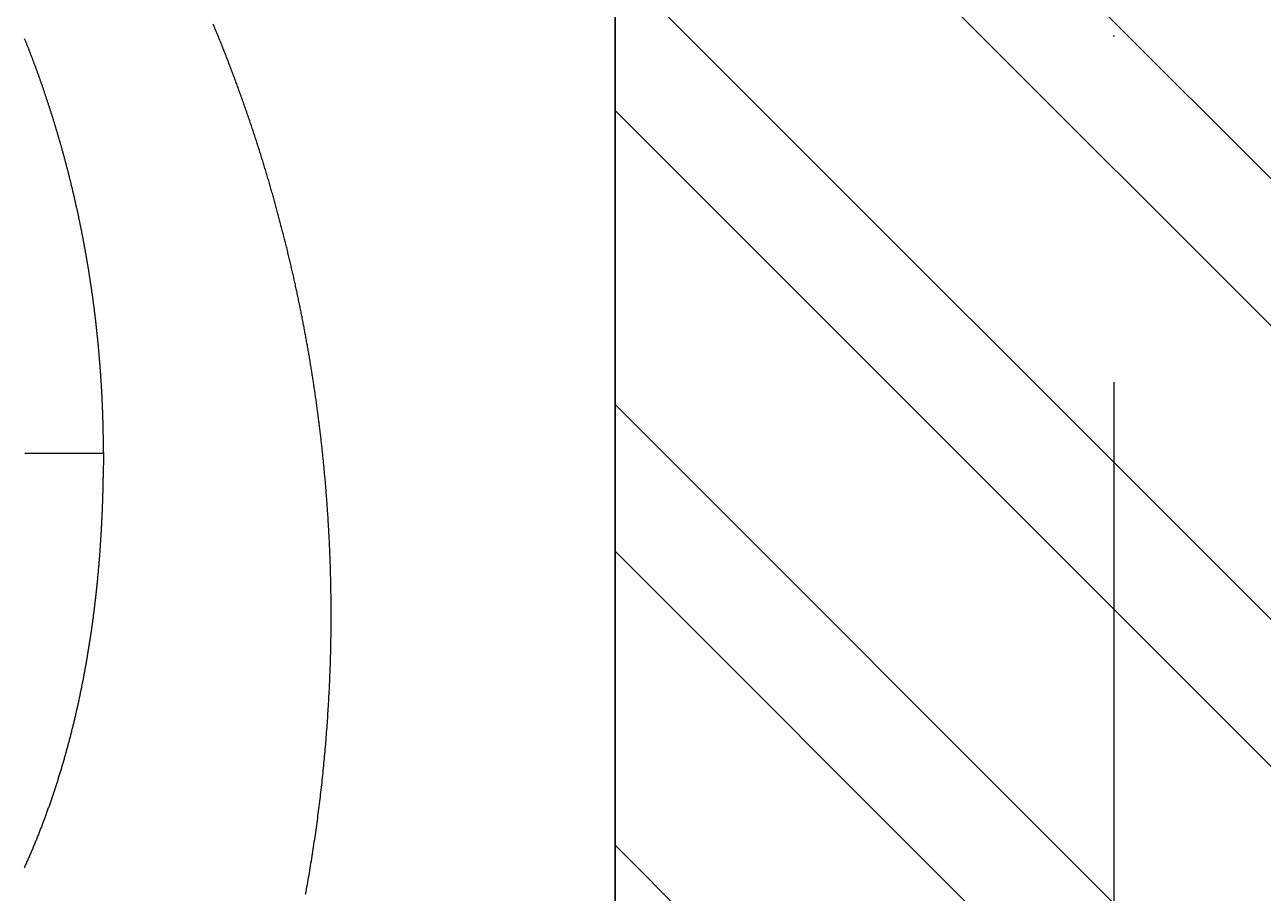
# Model space of a CAD drawing. Extents: x 4511820 to 5180432, y -1526536 to -944957.
# Drawn here: x 5013863.4 to 5014236, y -1423242.5 to -1422981.3 of the extents above; entities that cross this region are included whole.
import ezdxf

# ---------------------------------------------------------------- set-up
doc = ezdxf.new("R2010")
doc.units = 0
doc.header["$MEASUREMENT"] = 0
doc.linetypes.add('BODKOCIARKOVANA_3', pattern=[5.6, 3, -1.3, 0, -1.3])
for name, color, linetype in [('MÚRY', 1, 'CONTINUOUS'), ('osi', 253, 'CONTINUOUS'), ('Plochy', 41, 'CONTINUOUS'), ('Z-Kúrenie', 101, 'CONTINUOUS'), ('ŠRAFY', 82, 'CONTINUOUS')]:
    doc.layers.add(name, color=color, linetype=linetype)

msp = doc.modelspace()

# ---------------------------------------------------------------- hatches: boundary and pattern name
at = {"layer": 'ŠRAFY'}
h = msp.add_hatch(dxfattribs=at)
h.set_pattern_fill('ANSI32', color=256, scale=250, angle=90)
h.set_pattern_definition([(135, (-10132.71, -87677), (-66.2912607, -66.2912607), []), (135, (-10132.71, -87632.81), (-66.2912607, -66.2912607), [])])
h.paths.add_polyline_path([(5014341, -1424713.048), (5014341, -1426508.048), (5014041, -1426508.048), (5014041, -1425423.048), (5014041, -1425308.048), (5014041, -1424523.048), (5014041, -1424498.048), (5014041, -1424383.048), (5014041, -1421378.048), (5014041, -1418508.048), (5014341, -1418508.048), (5014341, -1421378.048), (5014341, -1421518.048), (5014341, -1422418.048), (5014341, -1422533.048), (5014341, -1422895.446), (5014341, -1423174.843), (5014341, -1423673.048), (5014341, -1423788.048), (5014341, -1424458.048), (5014341, -1424573.048), (5014341, -1424598.048)])

# ---------------------------------------------------------------- linework, layer by layer
at = {"layer": 'MÚRY'}
msp.add_line((5014041, -1421378.048), (5014041, -1424383.048), dxfattribs=at)
at = {"layer": 'osi', "linetype": 'BODKOCIARKOVANA_3', "ltscale": 80}
msp.add_line((5014191, -1396650.857), (5014191, -1434168.048), dxfattribs=at)
at = {"layer": 'Plochy'}
msp.add_lwpolyline([(5014041, -1418508.048), (5007701, -1418508.048), (5007701, -1424383.048), (5014041, -1424383.048)], close=True, dxfattribs=at)
at = {"layer": 'Z-Kúrenie'}
for p, q in [((5013863.445, -1423110.115), (5013887.132, -1423110.115)), ((5013887.133, -1423109.972), (5013887.116, -1423113.815))]:
    msp.add_line(p, q, dxfattribs=at)
for points in [[(5013955.604, -1423158.835, 0), (5013955.604, -1423158.441, 0), (5013955.604, -1423158.047, 0), (5013955.604, -1423157.653, 0), (5013955.604, -1423157.259, 0), (5013955.604, -1423156.865, 0), (5013955.596, -1423156.471, 0), (5013955.596, -1423156.078, 0), (5013955.596, -1423155.684, 0), (5013955.588, -1423155.29, 0), (5013955.588, -1423154.896, 0), (5013955.588, -1423154.502, 0), (5013955.579, -1423154.108, 0), (5013955.579, -1423153.714, 0), (5013955.571, -1423153.32, 0), (5013955.571, -1423152.927, 0), (5013955.563, -1423152.533, 0), (5013955.554, -1423152.139, 0), (5013955.554, -1423151.745, 0), (5013955.546, -1423151.351, 0), (5013955.538, -1423150.957, 0), (5013955.529, -1423150.564, 0), (5013955.521, -1423150.17, 0), (5013955.521, -1423149.776, 0), (5013955.512, -1423149.382, 0), (5013955.504, -1423148.988, 0), (5013955.496, -1423148.594, 0), (5013955.487, -1423148.201, 0), (5013955.471, -1423147.807, 0), (5013955.462, -1423147.413, 0), (5013955.454, -1423147.019, 0), (5013955.445, -1423146.626, 0), (5013955.437, -1423146.232, 0), (5013955.42, -1423145.838, 0), (5013955.412, -1423145.444, 0), (5013955.404, -1423145.051, 0), (5013955.387, -1423144.657, 0), (5013955.379, -1423144.263, 0), (5013955.362, -1423143.869, 0), (5013955.353, -1423143.476, 0), (5013955.337, -1423143.082, 0), (5013955.32, -1423142.689, 0), (5013955.312, -1423142.295, 0), (5013955.295, -1423141.901, 0), (5013955.278, -1423141.508, 0), (5013955.27, -1423141.114, 0), (5013955.253, -1423140.72, 0), (5013955.236, -1423140.327, 0), (5013955.22, -1423139.933, 0), (5013955.203, -1423139.54, 0), (5013955.186, -1423139.146, 0), (5013955.169, -1423138.753, 0), (5013955.153, -1423138.359, 0), (5013955.136, -1423137.966, 0), (5013955.119, -1423137.572, 0), (5013955.102, -1423137.179, 0), (5013955.077, -1423136.785, 0), (5013955.061, -1423136.392, 0), (5013955.044, -1423135.998, 0), (5013955.019, -1423135.605, 0), (5013955.002, -1423135.212, 0), (5013954.985, -1423134.818, 0), (5013954.96, -1423134.425, 0), (5013954.943, -1423134.031, 0), (5013954.918, -1423133.638, 0), (5013954.902, -1423133.245, 0), (5013954.876, -1423132.852, 0), (5013954.851, -1423132.458, 0), (5013954.835, -1423132.065, 0), (5013954.809, -1423131.672, 0), (5013954.784, -1423131.279, 0), (5013954.759, -1423130.886, 0), (5013954.734, -1423130.492, 0), (5013954.709, -1423130.099, 0), (5013954.692, -1423129.706, 0), (5013954.667, -1423129.313, 0), (5013954.642, -1423128.92, 0), (5013954.609, -1423128.527, 0), (5013954.584, -1423128.134, 0), (5013954.558, -1423127.741, 0), (5013954.533, -1423127.348, 0), (5013954.508, -1423126.955, 0), (5013954.483, -1423126.562, 0), (5013954.45, -1423126.169, 0), (5013954.425, -1423125.776, 0), (5013954.399, -1423125.383, 0), (5013954.366, -1423124.99, 0), (5013954.341, -1423124.598, 0), (5013954.307, -1423124.205, 0), (5013954.282, -1423123.812, 0), (5013954.249, -1423123.419, 0), (5013954.215, -1423123.027, 0), (5013954.19, -1423122.634, 0), (5013954.157, -1423122.241, 0), (5013954.123, -1423121.848, 0), (5013954.098, -1423121.456, 0), (5013954.065, -1423121.063, 0), (5013954.031, -1423120.671, 0), (5013953.998, -1423120.278, 0), (5013953.964, -1423119.886, 0), (5013953.931, -1423119.493, 0), (5013953.897, -1423119.101, 0), (5013953.864, -1423118.708, 0), (5013953.83, -1423118.316, 0), (5013953.797, -1423117.924, 0), (5013953.763, -1423117.531, 0), (5013953.722, -1423117.139, 0), (5013953.688, -1423116.747, 0), (5013953.655, -1423116.354, 0), (5013953.621, -1423115.962, 0), (5013953.579, -1423115.57, 0), (5013953.546, -1423115.178, 0), (5013953.504, -1423114.786, 0), (5013953.471, -1423114.394, 0), (5013953.429, -1423114.002, 0), (5013953.395, -1423113.61, 0), (5013953.353, -1423113.218, 0), (5013953.312, -1423112.826, 0), (5013953.278, -1423112.434, 0), (5013953.236, -1423112.042, 0), (5013953.194, -1423111.65, 0), (5013953.153, -1423111.258, 0), (5013953.111, -1423110.866, 0), (5013953.077, -1423110.475, 0), (5013953.035, -1423110.083, 0), (5013952.994, -1423109.691, 0), (5013952.952, -1423109.3, 0), (5013952.91, -1423108.908, 0), (5013952.868, -1423108.516, 0), (5013952.818, -1423108.125, 0), (5013952.776, -1423107.733, 0), (5013952.734, -1423107.342, 0), (5013952.692, -1423106.95, 0), (5013952.642, -1423106.559, 0), (5013952.6, -1423106.168, 0), (5013952.558, -1423105.776, 0), (5013952.508, -1423105.385, 0), (5013952.466, -1423104.994, 0), (5013952.416, -1423104.603, 0), (5013952.374, -1423104.212, 0), (5013952.324, -1423103.82, 0), (5013952.282, -1423103.429, 0), (5013952.232, -1423103.038, 0), (5013952.182, -1423102.647, 0), (5013952.14, -1423102.256, 0), (5013952.09, -1423101.866, 0), (5013952.039, -1423101.475, 0), (5013951.989, -1423101.084, 0), (5013951.939, -1423100.693, 0), (5013951.889, -1423100.302, 0), (5013951.839, -1423099.912, 0), (5013951.788, -1423099.521, 0), (5013951.738, -1423099.13, 0), (5013951.688, -1423098.74, 0), (5013951.638, -1423098.349, 0), (5013951.588, -1423097.959, 0), (5013951.537, -1423097.568, 0), (5013951.487, -1423097.178, 0), (5013951.429, -1423096.787, 0), (5013951.378, -1423096.397, 0), (5013951.328, -1423096.007, 0), (5013951.27, -1423095.617, 0), (5013951.219, -1423095.226, 0), (5013951.161, -1423094.836, 0), (5013951.111, -1423094.446, 0), (5013951.052, -1423094.056, 0), (5013951.002, -1423093.666, 0), (5013950.943, -1423093.276, 0), (5013950.885, -1423092.886, 0), (5013950.826, -1423092.496, 0), (5013950.776, -1423092.107, 0), (5013950.717, -1423091.717, 0), (5013950.659, -1423091.327, 0), (5013950.6, -1423090.937, 0), (5013950.542, -1423090.548, 0), (5013950.483, -1423090.158, 0), (5013950.424, -1423089.769, 0), (5013950.366, -1423089.379, 0), (5013950.307, -1423088.99, 0), (5013950.249, -1423088.6, 0), (5013950.19, -1423088.21, 0), (5013950.131, -1423087.821, 0), (5013950.065, -1423087.432, 0), (5013950.006, -1423087.043, 0), (5013949.947, -1423086.654, 0), (5013949.889, -1423086.265, 0), (5013949.822, -1423085.876, 0), (5013949.763, -1423085.486, 0), (5013949.696, -1423085.097, 0), (5013949.638, -1423084.709, 0), (5013949.571, -1423084.32, 0), (5013949.512, -1423083.932, 0), (5013949.445, -1423083.542, 0), (5013949.378, -1423083.154, 0), (5013949.32, -1423082.765, 0), (5013949.253, -1423082.377, 0), (5013949.186, -1423081.988, 0), (5013949.119, -1423081.599, 0), (5013949.052, -1423081.211, 0), (5013948.985, -1423080.823, 0), (5013948.918, -1423080.434, 0), (5013948.851, -1423080.046, 0), (5013948.784, -1423079.658, 0), (5013948.717, -1423079.269, 0), (5013948.65, -1423078.882, 0), (5013948.583, -1423078.494, 0), (5013948.516, -1423078.105, 0), (5013948.449, -1423077.718, 0), (5013948.374, -1423077.33, 0), (5013948.307, -1423076.942, 0), (5013948.24, -1423076.555, 0), (5013948.165, -1423076.167, 0), (5013948.098, -1423075.779, 0), (5013948.031, -1423075.391, 0), (5013947.956, -1423075.004, 0), (5013947.88, -1423074.617, 0), (5013947.813, -1423074.229, 0), (5013947.738, -1423073.842, 0), (5013947.671, -1423073.455, 0), (5013947.596, -1423073.068, 0), (5013947.52, -1423072.681, 0), (5013947.445, -1423072.293, 0), (5013947.378, -1423071.907, 0), (5013947.303, -1423071.519, 0), (5013947.228, -1423071.133, 0), (5013947.152, -1423070.746, 0), (5013947.077, -1423070.359, 0), (5013947.002, -1423069.973, 0), (5013946.926, -1423069.586, 0), (5013946.851, -1423069.2, 0), (5013946.776, -1423068.813, 0), (5013946.692, -1423068.426, 0), (5013946.617, -1423068.04, 0), (5013946.541, -1423067.654, 0), (5013946.466, -1423067.267, 0), (5013946.382, -1423066.881, 0), (5013946.307, -1423066.496, 0), (5013946.232, -1423066.109, 0), (5013946.148, -1423065.723, 0), (5013946.073, -1423065.337, 0), (5013945.989, -1423064.952, 0), (5013945.914, -1423064.566, 0), (5013945.83, -1423064.18, 0), (5013945.746, -1423063.795, 0), (5013945.671, -1423063.409, 0), (5013945.587, -1423063.024, 0), (5013945.504, -1423062.639, 0), (5013945.42, -1423062.253, 0), (5013945.345, -1423061.868, 0), (5013945.261, -1423061.483, 0), (5013945.177, -1423061.098, 0), (5013945.094, -1423060.712, 0), (5013945.01, -1423060.328, 0), (5013944.926, -1423059.943, 0), (5013944.843, -1423059.558, 0), (5013944.759, -1423059.173, 0), (5013944.675, -1423058.788, 0), (5013944.583, -1423058.404, 0), (5013944.499, -1423058.019, 0), (5013944.416, -1423057.635, 0), (5013944.332, -1423057.251, 0), (5013944.24, -1423056.867, 0), (5013944.156, -1423056.482, 0), (5013944.064, -1423056.098, 0), (5013943.981, -1423055.715, 0), (5013943.889, -1423055.33, 0), (5013943.805, -1423054.946, 0), (5013943.713, -1423054.562, 0), (5013943.629, -1423054.179, 0), (5013943.537, -1423053.795, 0), (5013943.445, -1423053.411, 0), (5013943.361, -1423053.028, 0), (5013943.269, -1423052.645, 0), (5013943.177, -1423052.261, 0), (5013943.085, -1423051.878, 0), (5013942.993, -1423051.495, 0), (5013942.901, -1423051.112, 0), (5013942.809, -1423050.729, 0), (5013942.717, -1423050.345, 0), (5013942.625, -1423049.963, 0), (5013942.533, -1423049.58, 0), (5013942.441, -1423049.197, 0), (5013942.349, -1423048.815, 0), (5013942.257, -1423048.432, 0), (5013942.165, -1423048.05, 0), (5013942.064, -1423047.667, 0), (5013941.972, -1423047.285, 0), (5013941.88, -1423046.902, 0), (5013941.78, -1423046.52, 0), (5013941.688, -1423046.138, 0), (5013941.587, -1423045.756, 0), (5013941.495, -1423045.374, 0), (5013941.395, -1423044.993, 0), (5013941.303, -1423044.611, 0), (5013941.202, -1423044.229, 0), (5013941.102, -1423043.847, 0), (5013941.01, -1423043.466, 0), (5013940.909, -1423043.085, 0), (5013940.809, -1423042.703, 0), (5013940.708, -1423042.322, 0), (5013940.616, -1423041.941, 0), (5013940.516, -1423041.56, 0), (5013940.416, -1423041.178, 0), (5013940.315, -1423040.798, 0), (5013940.215, -1423040.417, 0), (5013940.114, -1423040.036, 0), (5013940.014, -1423039.655, 0), (5013939.905, -1423039.274, 0), (5013939.805, -1423038.895, 0), (5013939.704, -1423038.514, 0), (5013939.604, -1423038.134, 0), (5013939.503, -1423037.753, 0), (5013939.395, -1423037.373, 0), (5013939.294, -1423036.993, 0), (5013939.185, -1423036.613, 0), (5013939.085, -1423036.233, 0), (5013938.976, -1423035.853, 0), (5013938.876, -1423035.473, 0), (5013938.767, -1423035.094, 0), (5013938.667, -1423034.714, 0), (5013938.558, -1423034.335, 0), (5013938.457, -1423033.956, 0), (5013938.349, -1423033.576, 0), (5013938.24, -1423033.197, 0), (5013938.131, -1423032.818, 0), (5013938.022, -1423032.439, 0), (5013937.922, -1423032.061, 0), (5013937.813, -1423031.682, 0), (5013937.704, -1423031.303, 0), (5013937.595, -1423030.924, 0), (5013937.487, -1423030.546, 0), (5013937.378, -1423030.168, 0), (5013937.269, -1423029.789, 0), (5013937.152, -1423029.411, 0), (5013937.043, -1423029.033, 0), (5013936.934, -1423028.655, 0), (5013936.825, -1423028.277, 0), (5013936.717, -1423027.899, 0), (5013936.6, -1423027.521, 0), (5013936.491, -1423027.143, 0), (5013936.374, -1423026.766, 0), (5013936.265, -1423026.389, 0), (5013936.156, -1423026.011, 0), (5013936.039, -1423025.634, 0), (5013935.922, -1423025.256, 0), (5013935.813, -1423024.88, 0), (5013935.696, -1423024.502, 0), (5013935.587, -1423024.126, 0), (5013935.47, -1423023.748, 0), (5013935.353, -1423023.372, 0), (5013935.235, -1423022.995, 0), (5013935.118, -1423022.619, 0), (5013935.009, -1423022.243, 0), (5013934.892, -1423021.866, 0), (5013934.775, -1423021.49, 0), (5013934.658, -1423021.114, 0), (5013934.541, -1423020.738, 0), (5013934.424, -1423020.362, 0), (5013934.307, -1423019.986, 0), (5013934.181, -1423019.61, 0), (5013934.064, -1423019.235, 0), (5013933.947, -1423018.859, 0), (5013933.83, -1423018.484, 0), (5013933.712, -1423018.109, 0), (5013933.587, -1423017.733, 0), (5013933.47, -1423017.358, 0), (5013933.344, -1423016.983, 0), (5013933.227, -1423016.608, 0), (5013933.11, -1423016.233, 0), (5013932.984, -1423015.858, 0), (5013932.867, -1423015.484, 0), (5013932.742, -1423015.109, 0), (5013932.616, -1423014.735, 0), (5013932.499, -1423014.361, 0), (5013932.373, -1423013.987, 0), (5013932.248, -1423013.613, 0), (5013932.122, -1423013.239, 0), (5013932.005, -1423012.865, 0), (5013931.88, -1423012.491, 0), (5013931.754, -1423012.118, 0), (5013931.629, -1423011.744, 0), (5013931.503, -1423011.37, 0), (5013931.378, -1423010.997, 0), (5013931.252, -1423010.624, 0), (5013931.126, -1423010.251, 0), (5013931.001, -1423009.878, 0), (5013930.875, -1423009.505, 0), (5013930.742, -1423009.133, 0), (5013930.616, -1423008.759, 0), (5013930.49, -1423008.387, 0), (5013930.365, -1423008.015, 0), (5013930.231, -1423007.642, 0), (5013930.106, -1423007.27, 0), (5013929.972, -1423006.897, 0), (5013929.846, -1423006.526, 0), (5013929.712, -1423006.153, 0), (5013929.587, -1423005.782, 0), (5013929.453, -1423005.41, 0), (5013929.327, -1423005.039, 0), (5013929.193, -1423004.667, 0), (5013929.059, -1423004.296, 0), (5013928.934, -1423003.925, 0), (5013928.8, -1423003.553, 0), (5013928.666, -1423003.183, 0), (5013928.532, -1423002.812, 0), (5013928.398, -1423002.44, 0), (5013928.264, -1423002.07, 0), (5013928.131, -1423001.7, 0), (5013928.005, -1423001.329, 0), (5013927.863, -1423000.958, 0), (5013927.729, -1423000.588, 0), (5013927.595, -1423000.218, 0), (5013927.461, -1422999.849, 0), (5013927.327, -1422999.479, 0), (5013927.193, -1422999.109, 0), (5013927.059, -1422998.739, 0), (5013926.917, -1422998.369, 0), (5013926.783, -1422998, 0), (5013926.649, -1422997.63, 0), (5013926.507, -1422997.261, 0), (5013926.373, -1422996.892, 0), (5013926.231, -1422996.523, 0), (5013926.097, -1422996.155, 0), (5013925.955, -1422995.786, 0), (5013925.821, -1422995.417, 0), (5013925.679, -1422995.048, 0), (5013925.536, -1422994.68, 0), (5013925.402, -1422994.312, 0), (5013925.26, -1422993.944, 0), (5013925.118, -1422993.576, 0), (5013924.976, -1422993.207, 0), (5013924.842, -1422992.84, 0), (5013924.699, -1422992.473, 0), (5013924.557, -1422992.104, 0), (5013924.415, -1422991.737, 0), (5013924.273, -1422991.37, 0), (5013924.13, -1422991.003, 0), (5013923.988, -1422990.636, 0), (5013923.846, -1422990.269, 0), (5013923.695, -1422989.902, 0), (5013923.553, -1422989.535, 0), (5013923.411, -1422989.169, 0), (5013923.268, -1422988.802, 0), (5013923.118, -1422988.436, 0), (5013922.976, -1422988.07, 0), (5013922.833, -1422987.703, 0), (5013922.683, -1422987.338, 0), (5013922.54, -1422986.972, 0), (5013922.39, -1422986.606, 0), (5013922.247, -1422986.24, 0), (5013922.097, -1422985.875, 0), (5013921.955, -1422985.51, 0), (5013921.804, -1422985.144, 0), (5013921.653, -1422984.779, 0), (5013921.511, -1422984.414, 0), (5013921.36, -1422984.05, 0), (5013921.21, -1422983.685, 0), (5013921.059, -1422983.32, 0), (5013920.917, -1422982.956, 0), (5013920.766, -1422982.592, 0), (5013920.616, -1422982.227, 0), (5013920.465, -1422981.863, 0), (5013920.314, -1422981.499, 0), (5013920.164, -1422981.136, 0)], [(5013887.133, -1423109.972, 0), (5013887.133, -1423109.734, 0), (5013887.133, -1423109.497, 0), (5013887.133, -1423109.26, 0), (5013887.125, -1423109.022, 0), (5013887.125, -1423108.785, 0), (5013887.125, -1423108.548, 0), (5013887.125, -1423108.31, 0), (5013887.125, -1423108.073, 0), (5013887.125, -1423107.835, 0), (5013887.116, -1423107.598, 0), (5013887.116, -1423107.361, 0), (5013887.116, -1423107.123, 0), (5013887.108, -1423106.886, 0), (5013887.108, -1423106.649, 0), (5013887.108, -1423106.411, 0), (5013887.1, -1423106.174, 0), (5013887.1, -1423105.936, 0), (5013887.1, -1423105.699, 0), (5013887.091, -1423105.462, 0), (5013887.091, -1423105.224, 0), (5013887.083, -1423104.987, 0), (5013887.083, -1423104.75, 0), (5013887.074, -1423104.512, 0), (5013887.074, -1423104.275, 0), (5013887.066, -1423104.038, 0), (5013887.066, -1423103.8, 0), (5013887.058, -1423103.563, 0), (5013887.058, -1423103.325, 0), (5013887.049, -1423103.088, 0), (5013887.041, -1423102.851, 0), (5013887.041, -1423102.613, 0), (5013887.033, -1423102.376, 0), (5013887.024, -1423102.139, 0), (5013887.024, -1423101.901, 0), (5013887.016, -1423101.664, 0), (5013887.007, -1423101.427, 0), (5013887.007, -1423101.19, 0), (5013886.999, -1423100.952, 0), (5013886.991, -1423100.715, 0), (5013886.982, -1423100.478, 0), (5013886.974, -1423100.24, 0), (5013886.966, -1423100.003, 0), (5013886.966, -1423099.766, 0), (5013886.957, -1423099.528, 0), (5013886.949, -1423099.291, 0), (5013886.941, -1423099.054, 0), (5013886.932, -1423098.817, 0), (5013886.924, -1423098.579, 0), (5013886.915, -1423098.342, 0), (5013886.907, -1423098.105, 0), (5013886.899, -1423097.868, 0), (5013886.89, -1423097.63, 0), (5013886.882, -1423097.393, 0), (5013886.874, -1423097.156, 0), (5013886.865, -1423096.919, 0), (5013886.848, -1423096.681, 0), (5013886.84, -1423096.444, 0), (5013886.832, -1423096.207, 0), (5013886.823, -1423095.97, 0), (5013886.815, -1423095.733, 0), (5013886.798, -1423095.495, 0), (5013886.79, -1423095.258, 0), (5013886.782, -1423095.021, 0), (5013886.773, -1423094.784, 0), (5013886.756, -1423094.547, 0), (5013886.748, -1423094.309, 0), (5013886.74, -1423094.073, 0), (5013886.723, -1423093.836, 0), (5013886.715, -1423093.598, 0), (5013886.706, -1423093.361, 0), (5013886.689, -1423093.124, 0), (5013886.681, -1423092.887, 0), (5013886.664, -1423092.65, 0), (5013886.656, -1423092.413, 0), (5013886.639, -1423092.175, 0), (5013886.631, -1423091.939, 0), (5013886.614, -1423091.702, 0), (5013886.606, -1423091.465, 0), (5013886.589, -1423091.227, 0), (5013886.581, -1423090.99, 0), (5013886.564, -1423090.754, 0), (5013886.547, -1423090.517, 0), (5013886.539, -1423090.279, 0), (5013886.522, -1423090.042, 0), (5013886.505, -1423089.805, 0), (5013886.497, -1423089.569, 0), (5013886.48, -1423089.332, 0), (5013886.464, -1423089.095, 0), (5013886.447, -1423088.858, 0), (5013886.438, -1423088.62, 0), (5013886.422, -1423088.384, 0), (5013886.405, -1423088.147, 0), (5013886.388, -1423087.91, 0), (5013886.371, -1423087.673, 0), (5013886.355, -1423087.436, 0), (5013886.338, -1423087.199, 0), (5013886.33, -1423086.963, 0), (5013886.313, -1423086.726, 0), (5013886.296, -1423086.489, 0), (5013886.279, -1423086.252, 0), (5013886.263, -1423086.015, 0), (5013886.246, -1423085.779, 0), (5013886.229, -1423085.542, 0), (5013886.212, -1423085.305, 0), (5013886.187, -1423085.068, 0), (5013886.171, -1423084.831, 0), (5013886.154, -1423084.594, 0), (5013886.137, -1423084.358, 0), (5013886.12, -1423084.122, 0), (5013886.104, -1423083.885, 0), (5013886.087, -1423083.648, 0), (5013886.062, -1423083.411, 0), (5013886.045, -1423083.174, 0), (5013886.028, -1423082.938, 0), (5013886.012, -1423082.701, 0), (5013885.987, -1423082.465, 0), (5013885.97, -1423082.228, 0), (5013885.953, -1423081.992, 0), (5013885.928, -1423081.755, 0), (5013885.911, -1423081.518, 0), (5013885.894, -1423081.282, 0), (5013885.869, -1423081.045, 0), (5013885.853, -1423080.808, 0), (5013885.828, -1423080.572, 0), (5013885.811, -1423080.336, 0), (5013885.786, -1423080.099, 0), (5013885.769, -1423079.863, 0), (5013885.744, -1423079.626, 0), (5013885.727, -1423079.39, 0), (5013885.702, -1423079.153, 0), (5013885.685, -1423078.917, 0), (5013885.66, -1423078.68, 0), (5013885.643, -1423078.444, 0), (5013885.618, -1423078.207, 0), (5013885.593, -1423077.971, 0), (5013885.576, -1423077.736, 0), (5013885.551, -1423077.499, 0), (5013885.526, -1423077.263, 0), (5013885.501, -1423077.026, 0), (5013885.484, -1423076.79, 0), (5013885.459, -1423076.554, 0), (5013885.434, -1423076.317, 0), (5013885.409, -1423076.081, 0), (5013885.392, -1423075.845, 0), (5013885.367, -1423075.609, 0), (5013885.342, -1423075.372, 0), (5013885.317, -1423075.136, 0), (5013885.292, -1423074.9, 0), (5013885.267, -1423074.664, 0), (5013885.242, -1423074.428, 0), (5013885.217, -1423074.192, 0), (5013885.192, -1423073.955, 0), (5013885.166, -1423073.719, 0), (5013885.141, -1423073.483, 0), (5013885.116, -1423073.247, 0), (5013885.091, -1423073.011, 0), (5013885.066, -1423072.775, 0), (5013885.041, -1423072.539, 0), (5013885.016, -1423072.303, 0), (5013884.991, -1423072.067, 0), (5013884.957, -1423071.831, 0), (5013884.932, -1423071.596, 0), (5013884.907, -1423071.36, 0), (5013884.882, -1423071.124, 0), (5013884.857, -1423070.888, 0), (5013884.823, -1423070.652, 0), (5013884.798, -1423070.416, 0), (5013884.773, -1423070.181, 0), (5013884.74, -1423069.945, 0), (5013884.715, -1423069.709, 0), (5013884.689, -1423069.474, 0), (5013884.656, -1423069.238, 0), (5013884.631, -1423069.002, 0), (5013884.606, -1423068.767, 0), (5013884.572, -1423068.531, 0), (5013884.547, -1423068.295, 0), (5013884.514, -1423068.06, 0), (5013884.489, -1423067.824, 0), (5013884.455, -1423067.589, 0), (5013884.43, -1423067.353, 0), (5013884.396, -1423067.117, 0), (5013884.371, -1423066.881, 0), (5013884.338, -1423066.646, 0), (5013884.304, -1423066.411, 0), (5013884.279, -1423066.175, 0), (5013884.246, -1423065.94, 0), (5013884.221, -1423065.705, 0), (5013884.187, -1423065.469, 0), (5013884.154, -1423065.234, 0), (5013884.12, -1423064.999, 0), (5013884.095, -1423064.763, 0), (5013884.062, -1423064.528, 0), (5013884.028, -1423064.292, 0), (5013883.995, -1423064.057, 0), (5013883.97, -1423063.822, 0), (5013883.936, -1423063.587, 0), (5013883.903, -1423063.352, 0), (5013883.869, -1423063.116, 0), (5013883.836, -1423062.881, 0), (5013883.802, -1423062.646, 0), (5013883.769, -1423062.411, 0), (5013883.735, -1423062.176, 0), (5013883.702, -1423061.941, 0), (5013883.668, -1423061.706, 0), (5013883.635, -1423061.471, 0), (5013883.601, -1423061.236, 0), (5013883.568, -1423061.001, 0), (5013883.535, -1423060.766, 0), (5013883.501, -1423060.531, 0), (5013883.468, -1423060.296, 0), (5013883.434, -1423060.061, 0), (5013883.401, -1423059.827, 0), (5013883.367, -1423059.592, 0), (5013883.325, -1423059.356, 0), (5013883.292, -1423059.122, 0), (5013883.258, -1423058.887, 0), (5013883.225, -1423058.653, 0), (5013883.183, -1423058.418, 0), (5013883.15, -1423058.183, 0), (5013883.116, -1423057.949, 0), (5013883.074, -1423057.714, 0), (5013883.041, -1423057.479, 0), (5013883.007, -1423057.245, 0), (5013882.965, -1423057.01, 0), (5013882.932, -1423056.776, 0), (5013882.899, -1423056.541, 0), (5013882.857, -1423056.307, 0), (5013882.823, -1423056.073, 0), (5013882.781, -1423055.838, 0), (5013882.748, -1423055.603, 0), (5013882.706, -1423055.369, 0), (5013882.673, -1423055.135, 0), (5013882.631, -1423054.9, 0), (5013882.597, -1423054.666, 0), (5013882.555, -1423054.432, 0), (5013882.514, -1423054.198, 0), (5013882.48, -1423053.964, 0), (5013882.438, -1423053.729, 0), (5013882.396, -1423053.495, 0), (5013882.363, -1423053.261, 0), (5013882.321, -1423053.027, 0), (5013882.279, -1423052.793, 0), (5013882.237, -1423052.559, 0), (5013882.204, -1423052.324, 0), (5013882.162, -1423052.091, 0), (5013882.12, -1423051.857, 0), (5013882.078, -1423051.623, 0), (5013882.037, -1423051.389, 0), (5013882.003, -1423051.155, 0), (5013881.961, -1423050.921, 0), (5013881.919, -1423050.688, 0), (5013881.878, -1423050.454, 0), (5013881.836, -1423050.22, 0), (5013881.794, -1423049.986, 0), (5013881.752, -1423049.753, 0), (5013881.71, -1423049.518, 0), (5013881.668, -1423049.285, 0), (5013881.627, -1423049.051, 0), (5013881.585, -1423048.818, 0), (5013881.543, -1423048.585, 0), (5013881.501, -1423048.351, 0), (5013881.459, -1423048.118, 0), (5013881.409, -1423047.884, 0), (5013881.367, -1423047.651, 0), (5013881.325, -1423047.417, 0), (5013881.283, -1423047.184, 0), (5013881.242, -1423046.95, 0), (5013881.191, -1423046.717, 0), (5013881.15, -1423046.484, 0), (5013881.108, -1423046.251, 0), (5013881.066, -1423046.017, 0), (5013881.016, -1423045.784, 0), (5013880.974, -1423045.551, 0), (5013880.932, -1423045.317, 0), (5013880.882, -1423045.085, 0), (5013880.84, -1423044.851, 0), (5013880.79, -1423044.619, 0), (5013880.748, -1423044.385, 0), (5013880.698, -1423044.153, 0), (5013880.656, -1423043.92, 0), (5013880.614, -1423043.686, 0), (5013880.564, -1423043.454, 0), (5013880.513, -1423043.221, 0), (5013880.472, -1423042.988, 0), (5013880.421, -1423042.756, 0), (5013880.38, -1423042.522, 0), (5013880.329, -1423042.29, 0), (5013880.288, -1423042.057, 0), (5013880.237, -1423041.824, 0), (5013880.187, -1423041.592, 0), (5013880.145, -1423041.359, 0), (5013880.095, -1423041.127, 0), (5013880.045, -1423040.895, 0), (5013879.995, -1423040.662, 0), (5013879.953, -1423040.429, 0), (5013879.903, -1423040.197, 0), (5013879.852, -1423039.965, 0), (5013879.802, -1423039.732, 0), (5013879.752, -1423039.5, 0), (5013879.702, -1423039.268, 0), (5013879.66, -1423039.036, 0), (5013879.61, -1423038.803, 0), (5013879.559, -1423038.572, 0), (5013879.509, -1423038.339, 0), (5013879.459, -1423038.107, 0), (5013879.409, -1423037.875, 0), (5013879.359, -1423037.643, 0), (5013879.308, -1423037.411, 0), (5013879.258, -1423037.179, 0), (5013879.208, -1423036.947, 0), (5013879.158, -1423036.715, 0), (5013879.108, -1423036.484, 0), (5013879.049, -1423036.252, 0), (5013878.999, -1423036.02, 0), (5013878.949, -1423035.788, 0), (5013878.898, -1423035.556, 0), (5013878.848, -1423035.325, 0), (5013878.798, -1423035.093, 0), (5013878.739, -1423034.862, 0), (5013878.689, -1423034.63, 0), (5013878.639, -1423034.398, 0), (5013878.58, -1423034.167, 0), (5013878.53, -1423033.935, 0), (5013878.48, -1423033.704, 0), (5013878.421, -1423033.473, 0), (5013878.371, -1423033.242, 0), (5013878.321, -1423033.01, 0), (5013878.262, -1423032.779, 0), (5013878.212, -1423032.548, 0), (5013878.154, -1423032.316, 0), (5013878.103, -1423032.085, 0), (5013878.045, -1423031.854, 0), (5013877.995, -1423031.623, 0), (5013877.936, -1423031.392, 0), (5013877.886, -1423031.161, 0), (5013877.827, -1423030.93, 0), (5013877.777, -1423030.699, 0), (5013877.718, -1423030.468, 0), (5013877.66, -1423030.237, 0), (5013877.61, -1423030.007, 0), (5013877.551, -1423029.776, 0), (5013877.492, -1423029.545, 0), (5013877.442, -1423029.314, 0), (5013877.384, -1423029.084, 0), (5013877.325, -1423028.853, 0), (5013877.266, -1423028.623, 0), (5013877.216, -1423028.392, 0), (5013877.158, -1423028.162, 0), (5013877.099, -1423027.932, 0), (5013877.041, -1423027.701, 0), (5013876.982, -1423027.471, 0), (5013876.923, -1423027.241, 0), (5013876.873, -1423027.01, 0), (5013876.815, -1423026.78, 0), (5013876.756, -1423026.55, 0), (5013876.697, -1423026.32, 0), (5013876.639, -1423026.09, 0), (5013876.58, -1423025.86, 0), (5013876.522, -1423025.63, 0), (5013876.463, -1423025.399, 0), (5013876.405, -1423025.169, 0), (5013876.346, -1423024.94, 0), (5013876.279, -1423024.71, 0), (5013876.22, -1423024.481, 0), (5013876.162, -1423024.25, 0), (5013876.103, -1423024.021, 0), (5013876.045, -1423023.791, 0), (5013875.986, -1423023.562, 0), (5013875.919, -1423023.332, 0), (5013875.861, -1423023.102, 0), (5013875.802, -1423022.873, 0), (5013875.743, -1423022.644, 0), (5013875.676, -1423022.414, 0), (5013875.618, -1423022.184, 0), (5013875.559, -1423021.955, 0), (5013875.492, -1423021.726, 0), (5013875.434, -1423021.497, 0), (5013875.375, -1423021.268, 0), (5013875.308, -1423021.039, 0), (5013875.25, -1423020.809, 0), (5013875.183, -1423020.58, 0), (5013875.124, -1423020.352, 0), (5013875.057, -1423020.122, 0), (5013874.999, -1423019.894, 0), (5013874.932, -1423019.664, 0), (5013874.873, -1423019.436, 0), (5013874.806, -1423019.207, 0), (5013874.739, -1423018.978, 0), (5013874.681, -1423018.75, 0), (5013874.614, -1423018.521, 0), (5013874.555, -1423018.292, 0), (5013874.488, -1423018.064, 0), (5013874.421, -1423017.835, 0), (5013874.354, -1423017.607, 0), (5013874.296, -1423017.378, 0), (5013874.229, -1423017.151, 0), (5013874.162, -1423016.922, 0), (5013874.095, -1423016.694, 0), (5013874.036, -1423016.465, 0), (5013873.969, -1423016.238, 0), (5013873.902, -1423016.009, 0), (5013873.835, -1423015.781, 0), (5013873.768, -1423015.553, 0), (5013873.701, -1423015.325, 0), (5013873.635, -1423015.097, 0), (5013873.568, -1423014.869, 0), (5013873.501, -1423014.642, 0), (5013873.434, -1423014.414, 0), (5013873.367, -1423014.186, 0), (5013873.3, -1423013.958, 0), (5013873.233, -1423013.73, 0), (5013873.166, -1423013.503, 0), (5013873.099, -1423013.276, 0), (5013873.032, -1423013.048, 0), (5013872.965, -1423012.821, 0), (5013872.898, -1423012.593, 0), (5013872.831, -1423012.366, 0), (5013872.756, -1423012.139, 0), (5013872.689, -1423011.911, 0), (5013872.622, -1423011.684, 0), (5013872.555, -1423011.457, 0), (5013872.48, -1423011.23, 0), (5013872.413, -1423011.003, 0), (5013872.346, -1423010.776, 0), (5013872.27, -1423010.549, 0), (5013872.204, -1423010.322, 0), (5013872.137, -1423010.095, 0), (5013872.061, -1423009.868, 0), (5013871.994, -1423009.641, 0), (5013871.927, -1423009.416, 0), (5013871.852, -1423009.189, 0), (5013871.785, -1423008.962, 0), (5013871.71, -1423008.735, 0), (5013871.643, -1423008.509, 0), (5013871.568, -1423008.282, 0), (5013871.501, -1423008.056, 0), (5013871.425, -1423007.83, 0), (5013871.35, -1423007.604, 0), (5013871.283, -1423007.378, 0), (5013871.208, -1423007.151, 0), (5013871.141, -1423006.925, 0), (5013871.065, -1423006.699, 0), (5013870.99, -1423006.473, 0), (5013870.915, -1423006.247, 0), (5013870.848, -1423006.021, 0), (5013870.772, -1423005.795, 0), (5013870.697, -1423005.57, 0), (5013870.622, -1423005.344, 0), (5013870.555, -1423005.118, 0), (5013870.48, -1423004.893, 0), (5013870.404, -1423004.667, 0), (5013870.329, -1423004.442, 0), (5013870.254, -1423004.216, 0), (5013870.178, -1423003.991, 0), (5013870.103, -1423003.766, 0), (5013870.028, -1423003.541, 0), (5013869.952, -1423003.315, 0), (5013869.877, -1423003.09, 0), (5013869.802, -1423002.865, 0), (5013869.726, -1423002.639, 0), (5013869.651, -1423002.415, 0), (5013869.576, -1423002.19, 0), (5013869.5, -1423001.965, 0), (5013869.425, -1423001.74, 0), (5013869.35, -1423001.516, 0), (5013869.275, -1423001.29, 0), (5013869.199, -1423001.066, 0), (5013869.124, -1423000.841, 0), (5013869.04, -1423000.617, 0), (5013868.965, -1423000.393, 0), (5013868.89, -1423000.168, 0), (5013868.814, -1422999.944, 0), (5013868.731, -1422999.72, 0), (5013868.655, -1422999.495, 0), (5013868.58, -1422999.271, 0), (5013868.496, -1422999.047, 0), (5013868.421, -1422998.823, 0), (5013868.346, -1422998.598, 0), (5013868.262, -1422998.375, 0), (5013868.187, -1422998.151, 0), (5013868.103, -1422997.927, 0), (5013868.028, -1422997.703, 0), (5013867.944, -1422997.479, 0), (5013867.869, -1422997.256, 0), (5013867.785, -1422997.033, 0), (5013867.71, -1422996.808, 0), (5013867.626, -1422996.585, 0), (5013867.551, -1422996.361, 0), (5013867.467, -1422996.139, 0), (5013867.383, -1422995.915, 0), (5013867.308, -1422995.692, 0), (5013867.224, -1422995.468, 0), (5013867.141, -1422995.246, 0), (5013867.065, -1422995.022, 0), (5013866.982, -1422994.8, 0), (5013866.898, -1422994.576, 0), (5013866.814, -1422994.354, 0), (5013866.739, -1422994.131, 0), (5013866.655, -1422993.908, 0), (5013866.571, -1422993.685, 0), (5013866.488, -1422993.463, 0), (5013866.404, -1422993.24, 0), (5013866.32, -1422993.018, 0), (5013866.237, -1422992.796, 0), (5013866.161, -1422992.573, 0), (5013866.078, -1422992.35, 0), (5013865.994, -1422992.129, 0), (5013865.91, -1422991.906, 0), (5013865.827, -1422991.684, 0), (5013865.743, -1422991.462, 0), (5013865.659, -1422991.24, 0), (5013865.567, -1422991.018, 0), (5013865.484, -1422990.796, 0), (5013865.4, -1422990.575, 0), (5013865.316, -1422990.353, 0), (5013865.233, -1422990.131, 0), (5013865.149, -1422989.909, 0), (5013865.065, -1422989.687, 0), (5013864.973, -1422989.467, 0), (5013864.889, -1422989.245, 0), (5013864.806, -1422989.024, 0), (5013864.722, -1422988.802, 0), (5013864.63, -1422988.581, 0), (5013864.546, -1422988.36, 0), (5013864.463, -1422988.138, 0), (5013864.371, -1422987.918, 0), (5013864.287, -1422987.697, 0), (5013864.203, -1422987.476, 0), (5013864.111, -1422987.256, 0), (5013864.027, -1422987.035, 0), (5013863.935, -1422986.814, 0), (5013863.852, -1422986.593, 0), (5013863.76, -1422986.373, 0), (5013863.676, -1422986.152, 0), (5013863.584, -1422985.932, 0), (5013863.5, -1422985.712, 0), (5013863.408, -1422985.491, 0)], [(5013863.324, -1423234.924, 0), (5013863.45, -1423234.637, 0), (5013863.584, -1423234.349, 0), (5013863.709, -1423234.062, 0), (5013863.843, -1423233.774, 0), (5013863.969, -1423233.486, 0), (5013864.094, -1423233.197, 0), (5013864.228, -1423232.909, 0), (5013864.354, -1423232.62, 0), (5013864.479, -1423232.331, 0), (5013864.605, -1423232.042, 0), (5013864.73, -1423231.753, 0), (5013864.856, -1423231.463, 0), (5013864.981, -1423231.174, 0), (5013865.107, -1423230.884, 0), (5013865.233, -1423230.594, 0), (5013865.358, -1423230.304, 0), (5013865.484, -1423230.014, 0), (5013865.601, -1423229.723, 0), (5013865.726, -1423229.433, 0), (5013865.852, -1423229.142, 0), (5013865.969, -1423228.851, 0), (5013866.094, -1423228.56, 0), (5013866.212, -1423228.268, 0), (5013866.337, -1423227.977, 0), (5013866.454, -1423227.685, 0), (5013866.58, -1423227.393, 0), (5013866.697, -1423227.101, 0), (5013866.814, -1423226.809, 0), (5013866.931, -1423226.517, 0), (5013867.048, -1423226.225, 0), (5013867.174, -1423225.932, 0), (5013867.291, -1423225.639, 0), (5013867.408, -1423225.346, 0), (5013867.526, -1423225.053, 0), (5013867.643, -1423224.76, 0), (5013867.751, -1423224.466, 0), (5013867.869, -1423224.173, 0), (5013867.986, -1423223.879, 0), (5013868.103, -1423223.585, 0), (5013868.212, -1423223.291, 0), (5013868.329, -1423222.997, 0), (5013868.446, -1423222.703, 0), (5013868.555, -1423222.408, 0), (5013868.672, -1423222.113, 0), (5013868.781, -1423221.819, 0), (5013868.898, -1423221.524, 0), (5013869.007, -1423221.228, 0), (5013869.116, -1423220.933, 0), (5013869.224, -1423220.638, 0), (5013869.341, -1423220.342, 0), (5013869.45, -1423220.046, 0), (5013869.559, -1423219.751, 0), (5013869.668, -1423219.455, 0), (5013869.777, -1423219.158, 0), (5013869.885, -1423218.862, 0), (5013869.994, -1423218.566, 0), (5013870.103, -1423218.269, 0), (5013870.212, -1423217.972, 0), (5013870.312, -1423217.675, 0), (5013870.421, -1423217.378, 0), (5013870.53, -1423217.081, 0), (5013870.63, -1423216.784, 0), (5013870.739, -1423216.487, 0), (5013870.848, -1423216.189, 0), (5013870.948, -1423215.891, 0), (5013871.057, -1423215.594, 0), (5013871.157, -1423215.296, 0), (5013871.258, -1423214.997, 0), (5013871.367, -1423214.699, 0), (5013871.467, -1423214.401, 0), (5013871.568, -1423214.102, 0), (5013871.668, -1423213.804, 0), (5013871.777, -1423213.505, 0), (5013871.877, -1423213.206, 0), (5013871.978, -1423212.907, 0), (5013872.078, -1423212.608, 0), (5013872.178, -1423212.308, 0), (5013872.279, -1423212.009, 0), (5013872.371, -1423211.71, 0), (5013872.471, -1423211.41, 0), (5013872.572, -1423211.11, 0), (5013872.672, -1423210.81, 0), (5013872.764, -1423210.51, 0), (5013872.865, -1423210.21, 0), (5013872.965, -1423209.91, 0), (5013873.057, -1423209.609, 0), (5013873.158, -1423209.309, 0), (5013873.25, -1423209.008, 0), (5013873.342, -1423208.707, 0), (5013873.442, -1423208.406, 0), (5013873.534, -1423208.105, 0), (5013873.626, -1423207.804, 0), (5013873.727, -1423207.503, 0), (5013873.819, -1423207.202, 0), (5013873.911, -1423206.9, 0), (5013874.003, -1423206.598, 0), (5013874.095, -1423206.297, 0), (5013874.187, -1423205.995, 0), (5013874.279, -1423205.693, 0), (5013874.371, -1423205.391, 0), (5013874.463, -1423205.089, 0), (5013874.555, -1423204.786, 0), (5013874.639, -1423204.484, 0), (5013874.731, -1423204.182, 0), (5013874.823, -1423203.879, 0), (5013874.915, -1423203.576, 0), (5013874.999, -1423203.273, 0), (5013875.091, -1423202.971, 0), (5013875.174, -1423202.667, 0), (5013875.266, -1423202.364, 0), (5013875.35, -1423202.061, 0), (5013875.434, -1423201.758, 0), (5013875.526, -1423201.454, 0), (5013875.61, -1423201.151, 0), (5013875.693, -1423200.847, 0), (5013875.785, -1423200.543, 0), (5013875.869, -1423200.239, 0), (5013875.953, -1423199.935, 0), (5013876.036, -1423199.631, 0), (5013876.12, -1423199.327, 0), (5013876.204, -1423199.023, 0), (5013876.287, -1423198.718, 0), (5013876.371, -1423198.414, 0), (5013876.455, -1423198.109, 0), (5013876.538, -1423197.805, 0), (5013876.614, -1423197.5, 0), (5013876.697, -1423197.195, 0), (5013876.781, -1423196.89, 0), (5013876.856, -1423196.585, 0), (5013876.94, -1423196.28, 0), (5013877.024, -1423195.974, 0), (5013877.099, -1423195.669, 0), (5013877.174, -1423195.364, 0), (5013877.258, -1423195.058, 0), (5013877.333, -1423194.753, 0), (5013877.417, -1423194.447, 0), (5013877.492, -1423194.141, 0), (5013877.568, -1423193.835, 0), (5013877.643, -1423193.529, 0), (5013877.727, -1423193.223, 0), (5013877.802, -1423192.917, 0), (5013877.877, -1423192.611, 0), (5013877.953, -1423192.304, 0), (5013878.028, -1423191.998, 0), (5013878.103, -1423191.691, 0), (5013878.179, -1423191.385, 0), (5013878.254, -1423191.078, 0), (5013878.329, -1423190.771, 0), (5013878.396, -1423190.465, 0), (5013878.472, -1423190.158, 0), (5013878.547, -1423189.851, 0), (5013878.614, -1423189.544, 0), (5013878.689, -1423189.236, 0), (5013878.764, -1423188.929, 0), (5013878.831, -1423188.622, 0), (5013878.907, -1423188.314, 0), (5013878.974, -1423188.007, 0), (5013879.049, -1423187.699, 0), (5013879.116, -1423187.392, 0), (5013879.183, -1423187.084, 0), (5013879.258, -1423186.776, 0), (5013879.325, -1423186.468, 0), (5013879.392, -1423186.16, 0), (5013879.459, -1423185.852, 0), (5013879.526, -1423185.544, 0), (5013879.601, -1423185.236, 0), (5013879.668, -1423184.927, 0), (5013879.735, -1423184.619, 0), (5013879.802, -1423184.311, 0), (5013879.869, -1423184.002, 0), (5013879.928, -1423183.694, 0), (5013879.995, -1423183.385, 0), (5013880.062, -1423183.076, 0), (5013880.129, -1423182.768, 0), (5013880.195, -1423182.459, 0), (5013880.254, -1423182.15, 0), (5013880.321, -1423181.841, 0), (5013880.388, -1423181.532, 0), (5013880.447, -1423181.223, 0), (5013880.513, -1423180.913, 0), (5013880.572, -1423180.604, 0), (5013880.639, -1423180.295, 0), (5013880.698, -1423179.985, 0), (5013880.756, -1423179.676, 0), (5013880.823, -1423179.366, 0), (5013880.882, -1423179.057, 0), (5013880.94, -1423178.747, 0), (5013881.007, -1423178.437, 0), (5013881.066, -1423178.128, 0), (5013881.124, -1423177.818, 0), (5013881.183, -1423177.508, 0), (5013881.242, -1423177.198, 0), (5013881.3, -1423176.888, 0), (5013881.359, -1423176.578, 0), (5013881.417, -1423176.268, 0), (5013881.476, -1423175.957, 0), (5013881.534, -1423175.647, 0), (5013881.593, -1423175.337, 0), (5013881.643, -1423175.026, 0), (5013881.702, -1423174.716, 0), (5013881.76, -1423174.405, 0), (5013881.811, -1423174.095, 0), (5013881.869, -1423173.784, 0), (5013881.928, -1423173.473, 0), (5013881.978, -1423173.163, 0), (5013882.037, -1423172.852, 0), (5013882.087, -1423172.541, 0), (5013882.145, -1423172.23, 0), (5013882.196, -1423171.919, 0), (5013882.246, -1423171.608, 0), (5013882.304, -1423171.297, 0), (5013882.355, -1423170.986, 0), (5013882.405, -1423170.675, 0), (5013882.463, -1423170.363, 0), (5013882.514, -1423170.052, 0), (5013882.564, -1423169.741, 0), (5013882.614, -1423169.429, 0), (5013882.664, -1423169.118, 0), (5013882.714, -1423168.806, 0), (5013882.765, -1423168.495, 0), (5013882.815, -1423168.183, 0), (5013882.865, -1423167.871, 0), (5013882.915, -1423167.56, 0), (5013882.965, -1423167.248, 0), (5013883.007, -1423166.936, 0), (5013883.058, -1423166.624, 0), (5013883.108, -1423166.313, 0), (5013883.158, -1423166.001, 0), (5013883.2, -1423165.689, 0), (5013883.25, -1423165.377, 0), (5013883.292, -1423165.064, 0), (5013883.342, -1423164.752, 0), (5013883.384, -1423164.44, 0), (5013883.434, -1423164.128, 0), (5013883.476, -1423163.816, 0), (5013883.526, -1423163.503, 0), (5013883.568, -1423163.191, 0), (5013883.61, -1423162.879, 0), (5013883.66, -1423162.566, 0), (5013883.702, -1423162.254, 0), (5013883.744, -1423161.941, 0), (5013883.786, -1423161.629, 0), (5013883.836, -1423161.316, 0), (5013883.878, -1423161.003, 0), (5013883.919, -1423160.691, 0), (5013883.961, -1423160.378, 0), (5013884.003, -1423160.065, 0), (5013884.045, -1423159.752, 0), (5013884.087, -1423159.439, 0), (5013884.129, -1423159.127, 0), (5013884.162, -1423158.814, 0), (5013884.204, -1423158.501, 0), (5013884.246, -1423158.188, 0), (5013884.288, -1423157.875, 0), (5013884.321, -1423157.562, 0), (5013884.363, -1423157.248, 0), (5013884.405, -1423156.935, 0), (5013884.438, -1423156.622, 0), (5013884.48, -1423156.309, 0), (5013884.514, -1423155.996, 0), (5013884.555, -1423155.682, 0), (5013884.589, -1423155.369, 0), (5013884.631, -1423155.056, 0), (5013884.664, -1423154.742, 0), (5013884.706, -1423154.429, 0), (5013884.74, -1423154.115, 0), (5013884.773, -1423153.802, 0), (5013884.807, -1423153.488, 0), (5013884.848, -1423153.175, 0), (5013884.882, -1423152.861, 0), (5013884.915, -1423152.547, 0), (5013884.949, -1423152.234, 0), (5013884.982, -1423151.92, 0), (5013885.016, -1423151.606, 0), (5013885.049, -1423151.293, 0), (5013885.083, -1423150.979, 0), (5013885.116, -1423150.665, 0), (5013885.15, -1423150.351, 0), (5013885.183, -1423150.037, 0), (5013885.217, -1423149.723, 0), (5013885.25, -1423149.41, 0), (5013885.275, -1423149.096, 0), (5013885.309, -1423148.782, 0), (5013885.342, -1423148.468, 0), (5013885.376, -1423148.154, 0), (5013885.401, -1423147.839, 0), (5013885.434, -1423147.525, 0), (5013885.459, -1423147.211, 0), (5013885.493, -1423146.897, 0), (5013885.518, -1423146.583, 0), (5013885.551, -1423146.269, 0), (5013885.576, -1423145.954, 0), (5013885.61, -1423145.64, 0), (5013885.635, -1423145.326, 0), (5013885.669, -1423145.012, 0), (5013885.694, -1423144.697, 0), (5013885.719, -1423144.383, 0), (5013885.744, -1423144.069, 0), (5013885.777, -1423143.754, 0), (5013885.802, -1423143.44, 0), (5013885.828, -1423143.125, 0), (5013885.853, -1423142.811, 0), (5013885.878, -1423142.496, 0), (5013885.903, -1423142.182, 0), (5013885.928, -1423141.867, 0), (5013885.953, -1423141.553, 0), (5013885.978, -1423141.238, 0), (5013886.003, -1423140.923, 0), (5013886.028, -1423140.609, 0), (5013886.053, -1423140.294, 0), (5013886.079, -1423139.98, 0), (5013886.095, -1423139.665, 0), (5013886.12, -1423139.35, 0), (5013886.146, -1423139.035, 0), (5013886.162, -1423138.721, 0), (5013886.187, -1423138.406, 0), (5013886.212, -1423138.091, 0), (5013886.229, -1423137.776, 0), (5013886.254, -1423137.462, 0), (5013886.271, -1423137.147, 0), (5013886.296, -1423136.832, 0), (5013886.313, -1423136.517, 0), (5013886.338, -1423136.202, 0), (5013886.355, -1423135.887, 0), (5013886.371, -1423135.572, 0), (5013886.397, -1423135.257, 0), (5013886.413, -1423134.942, 0), (5013886.43, -1423134.627, 0), (5013886.455, -1423134.312, 0), (5013886.472, -1423133.997, 0), (5013886.489, -1423133.682, 0), (5013886.505, -1423133.367, 0), (5013886.522, -1423133.052, 0), (5013886.539, -1423132.737, 0), (5013886.556, -1423132.422, 0), (5013886.572, -1423132.107, 0), (5013886.589, -1423131.792, 0), (5013886.606, -1423131.477, 0), (5013886.623, -1423131.162, 0), (5013886.639, -1423130.847, 0), (5013886.656, -1423130.531, 0), (5013886.673, -1423130.216, 0), (5013886.689, -1423129.901, 0), (5013886.698, -1423129.586, 0), (5013886.715, -1423129.271, 0), (5013886.731, -1423128.955, 0), (5013886.74, -1423128.64, 0), (5013886.756, -1423128.325, 0), (5013886.773, -1423128.01, 0), (5013886.782, -1423127.694, 0), (5013886.798, -1423127.379, 0), (5013886.807, -1423127.064, 0), (5013886.823, -1423126.749, 0), (5013886.832, -1423126.433, 0), (5013886.848, -1423126.118, 0), (5013886.857, -1423125.803, 0), (5013886.865, -1423125.487, 0), (5013886.882, -1423125.172, 0), (5013886.89, -1423124.857, 0), (5013886.899, -1423124.541, 0), (5013886.915, -1423124.226, 0), (5013886.924, -1423123.91, 0), (5013886.932, -1423123.595, 0), (5013886.941, -1423123.28, 0), (5013886.949, -1423122.964, 0), (5013886.957, -1423122.649, 0), (5013886.974, -1423122.334, 0), (5013886.982, -1423122.018, 0), (5013886.991, -1423121.703, 0), (5013886.999, -1423121.387, 0), (5013887.007, -1423121.072, 0), (5013887.007, -1423120.756, 0), (5013887.016, -1423120.441, 0), (5013887.024, -1423120.125, 0), (5013887.033, -1423119.81, 0), (5013887.041, -1423119.494, 0), (5013887.049, -1423119.179, 0), (5013887.049, -1423118.863, 0), (5013887.058, -1423118.548, 0), (5013887.066, -1423118.233, 0), (5013887.066, -1423117.917, 0), (5013887.074, -1423117.602, 0), (5013887.083, -1423117.286, 0), (5013887.083, -1423116.971, 0), (5013887.091, -1423116.655, 0), (5013887.091, -1423116.34, 0), (5013887.1, -1423116.024, 0), (5013887.1, -1423115.708, 0), (5013887.108, -1423115.393, 0), (5013887.108, -1423115.077, 0), (5013887.108, -1423114.762, 0), (5013887.116, -1423114.446, 0), (5013887.116, -1423114.131, 0), (5013887.116, -1423113.815, 0)], [(5013947.939, -1423242.764, 0), (5013948.064, -1423242.054, 0), (5013948.198, -1423241.345, 0), (5013948.324, -1423240.635, 0), (5013948.449, -1423239.925, 0), (5013948.575, -1423239.215, 0), (5013948.7, -1423238.504, 0), (5013948.826, -1423237.793, 0), (5013948.951, -1423237.082, 0), (5013949.069, -1423236.371, 0), (5013949.186, -1423235.66, 0), (5013949.311, -1423234.949, 0), (5013949.428, -1423234.237, 0), (5013949.546, -1423233.525, 0), (5013949.663, -1423232.813, 0), (5013949.772, -1423232.101, 0), (5013949.889, -1423231.389, 0), (5013949.998, -1423230.676, 0), (5013950.115, -1423229.964, 0), (5013950.224, -1423229.251, 0), (5013950.332, -1423228.538, 0), (5013950.441, -1423227.824, 0), (5013950.542, -1423227.111, 0), (5013950.65, -1423226.398, 0), (5013950.759, -1423225.684, 0), (5013950.86, -1423224.97, 0), (5013950.96, -1423224.256, 0), (5013951.06, -1423223.542, 0), (5013951.161, -1423222.827, 0), (5013951.261, -1423222.113, 0), (5013951.362, -1423221.398, 0), (5013951.454, -1423220.684, 0), (5013951.554, -1423219.969, 0), (5013951.646, -1423219.254, 0), (5013951.738, -1423218.538, 0), (5013951.83, -1423217.823, 0), (5013951.922, -1423217.107, 0), (5013952.014, -1423216.392, 0), (5013952.106, -1423215.676, 0), (5013952.19, -1423214.96, 0), (5013952.282, -1423214.244, 0), (5013952.366, -1423213.528, 0), (5013952.45, -1423212.811, 0), (5013952.533, -1423212.095, 0), (5013952.617, -1423211.378, 0), (5013952.701, -1423210.662, 0), (5013952.776, -1423209.945, 0), (5013952.86, -1423209.228, 0), (5013952.935, -1423208.511, 0), (5013953.01, -1423207.793, 0), (5013953.086, -1423207.076, 0), (5013953.161, -1423206.359, 0), (5013953.236, -1423205.641, 0), (5013953.303, -1423204.923, 0), (5013953.378, -1423204.205, 0), (5013953.445, -1423203.488, 0), (5013953.521, -1423202.77, 0), (5013953.588, -1423202.051, 0), (5013953.655, -1423201.333, 0), (5013953.713, -1423200.615, 0), (5013953.78, -1423199.896, 0), (5013953.847, -1423199.178, 0), (5013953.906, -1423198.459, 0), (5013953.973, -1423197.74, 0), (5013954.031, -1423197.022, 0), (5013954.09, -1423196.303, 0), (5013954.148, -1423195.584, 0), (5013954.199, -1423194.865, 0), (5013954.257, -1423194.145, 0), (5013954.316, -1423193.426, 0), (5013954.366, -1423192.707, 0), (5013954.416, -1423191.987, 0), (5013954.466, -1423191.268, 0), (5013954.517, -1423190.548, 0), (5013954.567, -1423189.829, 0), (5013954.617, -1423189.109, 0), (5013954.659, -1423188.389, 0), (5013954.709, -1423187.669, 0), (5013954.751, -1423186.949, 0), (5013954.793, -1423186.229, 0), (5013954.835, -1423185.509, 0), (5013954.876, -1423184.789, 0), (5013954.918, -1423184.069, 0), (5013954.96, -1423183.348, 0), (5013954.994, -1423182.628, 0), (5013955.027, -1423181.908, 0), (5013955.069, -1423181.187, 0), (5013955.102, -1423180.467, 0), (5013955.136, -1423179.746, 0), (5013955.169, -1423179.025, 0), (5013955.194, -1423178.305, 0), (5013955.228, -1423177.584, 0), (5013955.253, -1423176.863, 0), (5013955.278, -1423176.143, 0), (5013955.312, -1423175.422, 0), (5013955.337, -1423174.701, 0), (5013955.362, -1423173.98, 0), (5013955.379, -1423173.259, 0), (5013955.404, -1423172.538, 0), (5013955.42, -1423171.817, 0), (5013955.445, -1423171.096, 0), (5013955.462, -1423170.375, 0), (5013955.479, -1423169.653, 0), (5013955.496, -1423168.932, 0), (5013955.512, -1423168.211, 0), (5013955.521, -1423167.49, 0), (5013955.538, -1423166.769, 0), (5013955.546, -1423166.048, 0), (5013955.563, -1423165.326, 0), (5013955.571, -1423164.605, 0), (5013955.579, -1423163.884, 0), (5013955.588, -1423163.162, 0), (5013955.588, -1423162.441, 0), (5013955.596, -1423161.72, 0), (5013955.604, -1423160.999, 0), (5013955.604, -1423160.277, 0), (5013955.604, -1423159.556, 0), (5013955.604, -1423158.835, 0)]]:
    msp.add_polyline3d(points, dxfattribs=at)

doc.saveas('drawing.dxf')
